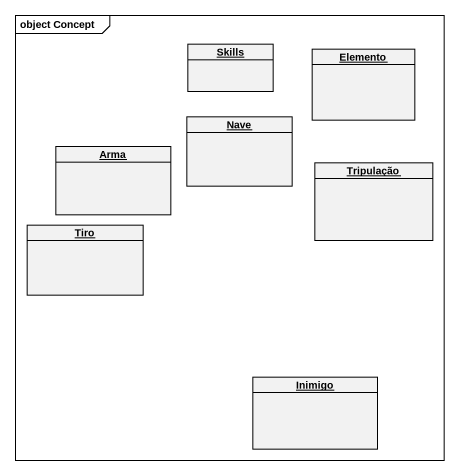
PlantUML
@startuml
mainframe object Concept
hide circle
hide empty members
object Skills
object Elemento
object Nave
object Arma
object Tripulação
object Tiro
object Inimigo
@enduml
